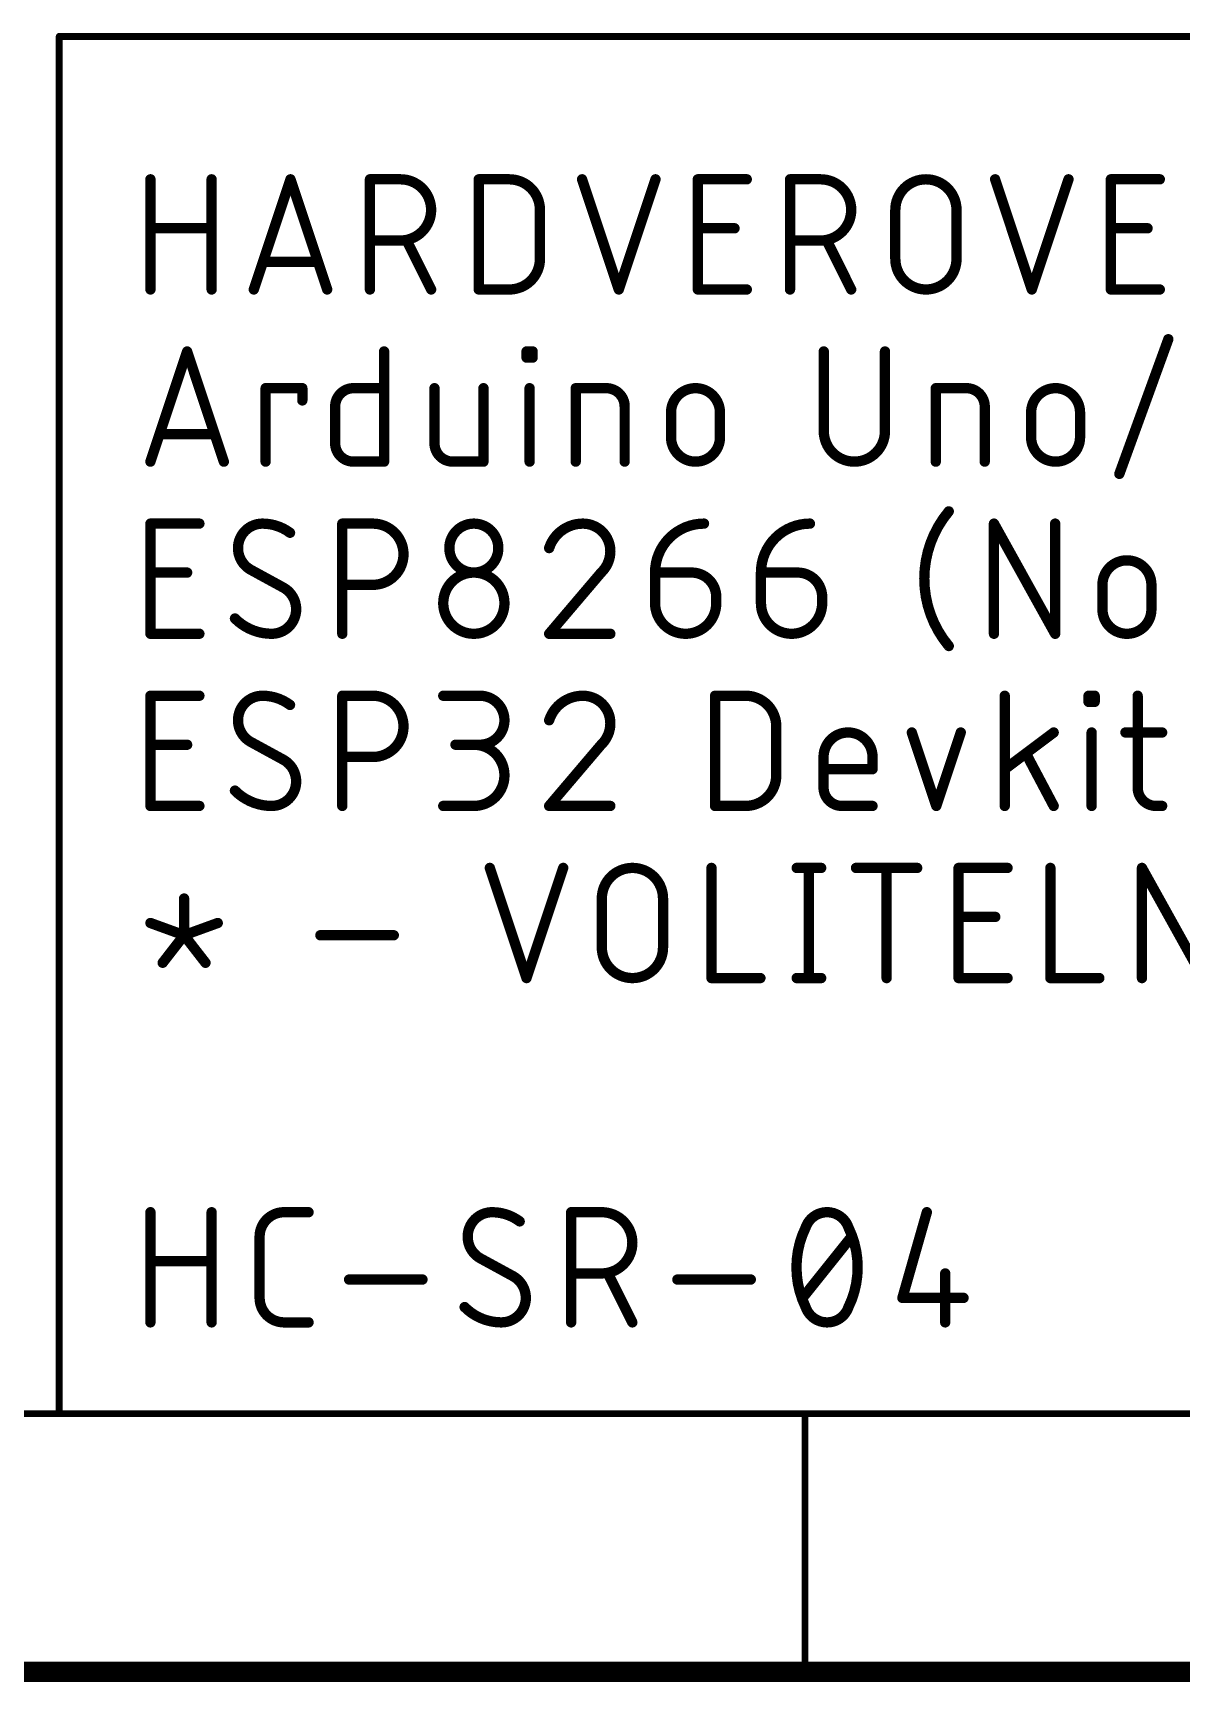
# Model space of a CAD drawing. Extents: x -165 to 95, y -26 to 154.
# Drawn here: x -4.2 to 12.75, y -25.55 to -1.22 of the extents above; entities that cross this region are included whole.
import ezdxf

# ---------------------------------------------------------------- set-up
doc = ezdxf.new("R2010")
doc.units = 0
doc.layers.add('90', color=214, linetype='CONTINUOUS')
doc.layers.add('94', color=14, linetype='CONTINUOUS')

msp = doc.modelspace()

# ---------------------------------------------------------------- linework, layer by layer
at = {"layer": '90', "const_width": 0.1524}
for points in [[(11.837, -7.7244), (12.5595, -5.7376)], [(-2.4638, -7.5438), (-1.9219, -5.9182)], [(-1.9219, -5.9182), (-1.3801, -7.5438)], [(0.9851, -5.9182), (0.9851, -7.5438)], [(3.087, -6.0085), (3.087, -5.9182)], [(3.087, -5.9182), (3.1773, -5.9182)], [(3.1773, -6.0085), (3.087, -6.0085)], [(3.1773, -5.9182), (3.1773, -6.0085)], [(7.4742, -5.9182), (7.4742, -7.0922)], [(8.3773, -7.0922), (8.3773, -5.9182)], [(-0.7637, -7.5438), (-0.7637, -6.4601)], [(-0.7637, -6.4601), (-0.2218, -6.4601)], [(-0.2218, -6.4601), (-0.2218, -6.6407)], [(0.5335, -6.4601), (0.9851, -6.4601)], [(1.7288, -6.4601), (1.7288, -7.2729)], [(2.4513, -7.5438), (2.4513, -6.4601)], [(3.1322, -7.5438), (3.1322, -6.4601)], [(3.813, -7.5438), (3.813, -6.4601)], [(3.813, -6.4601), (4.2645, -6.4601)], [(9.1276, -7.5438), (9.1276, -6.4601)], [(9.1276, -6.4601), (9.5792, -6.4601)], [(0.2626, -7.2729), (0.2626, -6.731)], [(4.5355, -6.731), (4.5355, -7.5438)], [(5.2198, -7.1826), (5.2198, -6.8213)], [(5.9423, -6.8213), (5.9423, -7.1826)], [(9.8501, -6.731), (9.8501, -7.5438)], [(10.5344, -7.1826), (10.5344, -6.8213)], [(11.2569, -6.8213), (11.2569, -7.1826)], [(-1.5155, -7.1374), (-2.3283, -7.1374)], [(0.9851, -7.5438), (0.5335, -7.5438)], [(1.9998, -7.5438), (2.4513, -7.5438)], [(-2.4638, -10.0838), (-2.4638, -8.4582)], [(-2.4638, -8.4582), (-1.7413, -8.4582)], [(0.3679, -10.0838), (0.3679, -8.4582)], [(0.3679, -8.4582), (0.8195, -8.4582)], [(9.9861, -10.0838), (9.9861, -8.4582)], [(9.9861, -8.4582), (10.8892, -10.0838)], [(10.8892, -10.0838), (10.8892, -8.4582)], [(-2.4638, -9.1807), (-1.9219, -9.1807)], [(-0.4938, -9.4065), (-0.9905, -9.1355)], [(4.1886, -9.1807), (3.421, -10.0838)], [(4.9841, -9.1807), (5.526, -9.1807)], [(4.9841, -9.6322), (4.9841, -9.1807)], [(6.5472, -9.1807), (7.0891, -9.1807)], [(6.5472, -9.6322), (6.5472, -9.1807)], [(0.8195, -9.3613), (0.3679, -9.3613)], [(5.8872, -9.5419), (5.8872, -9.6322)], [(7.4503, -9.5419), (7.4503, -9.6322)], [(11.5874, -9.7226), (11.5874, -9.3613)], [(12.3099, -9.3613), (12.3099, -9.7226)], [(-1.7413, -10.0838), (-2.4638, -10.0838)], [(3.421, -10.0838), (4.3241, -10.0838)], [(-2.4638, -12.6238), (-2.4638, -10.9982)], [(-2.4638, -10.9982), (-1.7413, -10.9982)], [(0.3679, -12.6238), (0.3679, -10.9982)], [(0.3679, -10.9982), (0.8195, -10.9982)], [(1.8579, -10.9982), (2.3997, -10.9982)], [(5.8699, -12.6238), (5.8699, -10.9982)], [(5.8699, -10.9982), (6.3214, -10.9982)], [(10.1454, -12.6238), (10.1454, -10.9982)], [(11.3825, -11.0885), (11.3825, -10.9982)], [(11.3825, -10.9982), (11.4728, -10.9982)], [(11.4728, -10.9982), (11.4728, -11.0885)], [(12.1073, -10.9982), (12.1073, -12.3529)], [(11.4728, -11.0885), (11.3825, -11.0885)], [(6.773, -11.4498), (6.773, -12.1722)], [(-2.4638, -11.7207), (-1.9219, -11.7207)], [(-0.4938, -11.9465), (-0.9905, -11.6755)], [(2.3997, -11.7207), (2.0385, -11.7207)], [(4.1886, -11.7207), (3.421, -12.6238)], [(8.7738, -11.5401), (9.135, -12.6238)], [(9.135, -12.6238), (9.4963, -11.5401)], [(10.8679, -11.5401), (10.1454, -12.0819)], [(11.4276, -12.6238), (11.4276, -11.5401)], [(11.9266, -11.5401), (12.4685, -11.5401)], [(0.8195, -11.9013), (0.3679, -11.9013)], [(7.4712, -12.3529), (7.4712, -11.9013)], [(8.1937, -11.9013), (8.1937, -12.0819)], [(10.8679, -12.6238), (10.4615, -11.8562)], [(8.1937, -12.0819), (7.4712, -12.0819)], [(-1.7413, -12.6238), (-2.4638, -12.6238)], [(1.8579, -12.6238), (2.3094, -12.6238)], [(3.421, -12.6238), (4.3241, -12.6238)], [(6.3214, -12.6238), (5.8699, -12.6238)], [(8.1937, -12.6238), (7.7421, -12.6238)], [(12.3782, -12.6238), (12.4685, -12.6238)], [(2.5451, -13.5382), (3.087, -15.1638)], [(3.087, -15.1638), (3.6289, -13.5382)], [(5.8168, -13.5382), (5.8168, -15.1638)], [(7.0747, -13.5382), (7.436, -13.5382)], [(7.2553, -13.5382), (7.2553, -15.1638)], [(7.9501, -13.5382), (8.8532, -13.5382)], [(8.4016, -15.1638), (8.4016, -13.5382)], [(9.4641, -15.1638), (9.4641, -13.5382)], [(9.4641, -13.5382), (10.1866, -13.5382)], [(10.8188, -13.5382), (10.8188, -15.1638)], [(12.1705, -15.1638), (12.1705, -13.5382)], [(12.1705, -13.5382), (13.0736, -15.1638)], [(-1.9671, -13.9898), (-1.9671, -14.5316)], [(4.1986, -14.7122), (4.1986, -13.9898)], [(5.1017, -13.9898), (5.1017, -14.7122)], [(-1.9671, -14.5316), (-2.4638, -14.351)], [(-1.9671, -14.5316), (-1.4704, -14.351)], [(9.4641, -14.2607), (10.0059, -14.2607)], [(-2.2832, -14.938), (-1.9671, -14.5316)], [(-1.9671, -14.5316), (-1.651, -14.938)], [(0.0441, -14.5316), (1.1279, -14.5316)], [(5.8168, -15.1638), (6.5393, -15.1638)], [(7.0747, -15.1638), (7.436, -15.1638)], [(10.1866, -15.1638), (9.4641, -15.1638)], [(10.8188, -15.1638), (11.5413, -15.1638)]]:
    msp.add_lwpolyline(points, dxfattribs=at)
at = {"layer": '90'}
for points, const_width in [([(12.5953, -5.7506, 1), (12.5237, -5.7246)], 0.0762), ([(-1.8858, -5.9062, 1), (-1.9581, -5.9302)], 0.0762), ([(-1.8858, -5.9302, 1), (-1.9581, -5.9062)], 0.0762), ([(1.0232, -5.9182, 1), (0.947, -5.9182)], 0.0762), ([(3.1251, -5.9182, 1), (3.0489, -5.9182)], 0.0762), ([(3.087, -5.8801, 1), (3.087, -5.9563)], 0.0762), ([(3.087, -5.9704, 1), (3.087, -6.0466)], 0.0762), ([(3.0489, -6.0085, 1), (3.1251, -6.0085)], 0.0762), ([(3.2154, -5.9182, 1), (3.1392, -5.9182)], 0.0762), ([(3.1392, -6.0085, 1), (3.2154, -6.0085)], 0.0762), ([(3.1773, -5.9563, 1), (3.1773, -5.8801)], 0.0762), ([(3.1773, -6.0466, 1), (3.1773, -5.9704)], 0.0762), ([(7.5123, -5.9182, 1), (7.4361, -5.9182)], 0.0762), ([(8.4154, -5.9182, 1), (8.3392, -5.9182)], 0.0762), ([(-0.7256, -6.4601, 1), (-0.8018, -6.4601)], 0.0762), ([(-0.7637, -6.422, 1), (-0.7637, -6.4982)], 0.0762), ([(-0.1837, -6.4601, 1), (-0.2599, -6.4601)], 0.0762), ([(-0.2218, -6.4982, 1), (-0.2218, -6.422)], 0.0762), ([(0.5335, -6.4601, 0.4142), (0.2626, -6.731)], 0.1524), ([(0.5335, -6.422, 1), (0.5335, -6.4982)], 0.0762), ([(0.5335, -6.4982, 1), (0.5335, -6.422)], 0.0762), ([(0.9851, -6.4982, 1), (0.9851, -6.422)], 0.0762), ([(1.7669, -6.4601, 1), (1.6907, -6.4601)], 0.0762), ([(2.4894, -6.4601, 1), (2.4132, -6.4601)], 0.0762), ([(3.1703, -6.4601, 1), (3.0941, -6.4601)], 0.0762), ([(3.8511, -6.4601, 1), (3.7749, -6.4601)], 0.0762), ([(3.813, -6.422, 1), (3.813, -6.4982)], 0.0762), ([(4.5355, -6.731, 0.4142), (4.2645, -6.4601)], 0.1524), ([(4.2645, -6.422, 1), (4.2645, -6.4982)], 0.0762), ([(4.2645, -6.4982, 1), (4.2645, -6.422)], 0.0762), ([(5.9423, -6.8213, 1), (5.2198, -6.8213)], 0.1524), ([(9.1657, -6.4601, 1), (9.0895, -6.4601)], 0.0762), ([(9.1276, -6.422, 1), (9.1276, -6.4982)], 0.0762), ([(9.8501, -6.731, 0.4142), (9.5792, -6.4601)], 0.1524), ([(9.5792, -6.422, 1), (9.5792, -6.4982)], 0.0762), ([(9.5792, -6.4982, 1), (9.5792, -6.422)], 0.0762), ([(11.2569, -6.8213, 1), (10.5344, -6.8213)], 0.1524), ([(-0.2599, -6.6407, 1), (-0.1837, -6.6407)], 0.0762), ([(0.3007, -6.731, 1), (0.2245, -6.731)], 0.0762), ([(0.2245, -6.731, 1), (0.3007, -6.731)], 0.0762), ([(4.5736, -6.731, 1), (4.4974, -6.731)], 0.0762), ([(4.4974, -6.731, 1), (4.5736, -6.731)], 0.0762), ([(5.2579, -6.8213, 1), (5.1817, -6.8213)], 0.0762), ([(5.1817, -6.8213, 1), (5.2579, -6.8213)], 0.0762), ([(5.9804, -6.8213, 1), (5.9042, -6.8213)], 0.0762), ([(5.9042, -6.8213, 1), (5.9804, -6.8213)], 0.0762), ([(9.8882, -6.731, 1), (9.812, -6.731)], 0.0762), ([(9.812, -6.731, 1), (9.8882, -6.731)], 0.0762), ([(10.5725, -6.8213, 1), (10.4963, -6.8213)], 0.0762), ([(10.4963, -6.8213, 1), (10.5725, -6.8213)], 0.0762), ([(11.295, -6.8213, 1), (11.2188, -6.8213)], 0.0762), ([(11.2188, -6.8213, 1), (11.295, -6.8213)], 0.0762), ([(7.4742, -7.0922, 1), (8.3773, -7.0922)], 0.1524), ([(7.5123, -7.0922, 1), (7.4361, -7.0922)], 0.0762), ([(7.4361, -7.0922, 1), (7.5123, -7.0922)], 0.0762), ([(8.4154, -7.0922, 1), (8.3392, -7.0922)], 0.0762), ([(8.3392, -7.0922, 1), (8.4154, -7.0922)], 0.0762), ([(-2.3283, -7.0993, 1), (-2.3283, -7.1755)], 0.0762), ([(-1.5155, -7.1755, 1), (-1.5155, -7.0993)], 0.0762), ([(0.2626, -7.2729, 0.4142), (0.5335, -7.5438)], 0.1524), ([(0.3007, -7.2729, 1), (0.2245, -7.2729)], 0.0762), ([(0.2245, -7.2729, 1), (0.3007, -7.2729)], 0.0762), ([(1.7288, -7.2729, 0.4142), (1.9998, -7.5438)], 0.1524), ([(1.7669, -7.2729, 1), (1.6907, -7.2729)], 0.0762), ([(1.6907, -7.2729, 1), (1.7669, -7.2729)], 0.0762), ([(5.2198, -7.1826, 1), (5.9423, -7.1826)], 0.1524), ([(5.2579, -7.1826, 1), (5.1817, -7.1826)], 0.0762), ([(5.1817, -7.1826, 1), (5.2579, -7.1826)], 0.0762), ([(5.9804, -7.1826, 1), (5.9042, -7.1826)], 0.0762), ([(5.9042, -7.1826, 1), (5.9804, -7.1826)], 0.0762), ([(10.5344, -7.1826, 1), (11.2569, -7.1826)], 0.1524), ([(10.5725, -7.1826, 1), (10.4963, -7.1826)], 0.0762), ([(10.4963, -7.1826, 1), (10.5725, -7.1826)], 0.0762), ([(11.295, -7.1826, 1), (11.2188, -7.1826)], 0.0762), ([(11.2188, -7.1826, 1), (11.295, -7.1826)], 0.0762), ([(-2.4999, -7.5318, 1), (-2.4277, -7.5558)], 0.0762), ([(-1.4162, -7.5558, 1), (-1.3439, -7.5318)], 0.0762), ([(-0.8018, -7.5438, 1), (-0.7256, -7.5438)], 0.0762), ([(0.5335, -7.5057, 1), (0.5335, -7.5819)], 0.0762), ([(0.5335, -7.5819, 1), (0.5335, -7.5057)], 0.0762), ([(0.947, -7.5438, 1), (1.0232, -7.5438)], 0.0762), ([(0.9851, -7.5819, 1), (0.9851, -7.5057)], 0.0762), ([(1.9998, -7.5057, 1), (1.9998, -7.5819)], 0.0762), ([(1.9998, -7.5819, 1), (1.9998, -7.5057)], 0.0762), ([(2.4132, -7.5438, 1), (2.4894, -7.5438)], 0.0762), ([(2.4513, -7.5819, 1), (2.4513, -7.5057)], 0.0762), ([(3.0941, -7.5438, 1), (3.1703, -7.5438)], 0.0762), ([(3.7749, -7.5438, 1), (3.8511, -7.5438)], 0.0762), ([(4.4974, -7.5438, 1), (4.5736, -7.5438)], 0.0762), ([(9.0895, -7.5438, 1), (9.1657, -7.5438)], 0.0762), ([(9.812, -7.5438, 1), (9.8882, -7.5438)], 0.0762), ([(11.8012, -7.7114, 1), (11.8728, -7.7374)], 0.0762), ([(9.3193, -8.2776, 0.1762), (8.9581, -9.271)], 0.1524), ([(9.3485, -8.3021, 1), (9.2901, -8.2531)], 0.0762), ([(-2.4257, -8.4582, 1), (-2.5019, -8.4582)], 0.0762), ([(-2.4638, -8.4201, 1), (-2.4638, -8.4963)], 0.0762), ([(-1.7413, -8.4963, 1), (-1.7413, -8.4201)], 0.0762), ([(-0.8099, -8.4582, 0.4142), (-1.1711, -8.8194)], 0.1524), ([(-0.4035, -8.5937, 0.1623), (-0.8099, -8.4582)], 0.1524), ([(-0.8099, -8.4201, 1), (-0.8099, -8.4963)], 0.0762), ([(-0.8099, -8.4963, 1), (-0.8099, -8.4201)], 0.0762), ([(0.406, -8.4582, 1), (0.3298, -8.4582)], 0.0762), ([(0.3679, -8.4201, 1), (0.3679, -8.4963)], 0.0762), ([(0.8195, -9.3613, 1), (0.8195, -8.4582)], 0.1524), ([(0.8195, -8.4201, 1), (0.8195, -8.4963)], 0.0762), ([(0.8195, -8.4963, 1), (0.8195, -8.4201)], 0.0762), ([(2.6707, -8.8194, 1), (1.9482, -8.8194)], 0.1524), ([(3.9177, -8.4582, 0.3252), (3.421, -8.8194)], 0.1524), ([(4.3241, -8.8646, 0.4142), (3.9177, -8.4582)], 0.1524), ([(3.9177, -8.4201, 1), (3.9177, -8.4963)], 0.0762), ([(3.9177, -8.4963, 1), (3.9177, -8.4201)], 0.0762), ([(5.7066, -8.4582, 0.4142), (4.9841, -9.1807)], 0.1524), ([(5.7066, -8.4963, 1), (5.7066, -8.4201)], 0.0762), ([(7.2697, -8.4582, 0.4142), (6.5472, -9.1807)], 0.1524), ([(7.2697, -8.4963, 1), (7.2697, -8.4201)], 0.0762), ([(10.0242, -8.4582, 1), (9.948, -8.4582)], 0.0762), ([(10.0194, -8.4397, 1), (9.9528, -8.4767)], 0.0762), ([(10.9273, -8.4582, 1), (10.8511, -8.4582)], 0.0762), ([(-1.1711, -8.8194, 0.2656), (-0.9905, -9.1355)], 0.1524), ([(-1.133, -8.8194, 1), (-1.2092, -8.8194)], 0.0762), ([(-0.4263, -8.6241, 1), (-0.3806, -8.5632)], 0.0762), ([(1.9482, -8.8194, 1), (2.6707, -8.8194)], 0.1524), ([(1.9863, -8.8194, 1), (1.9101, -8.8194)], 0.0762), ([(2.7088, -8.8194, 1), (2.6326, -8.8194)], 0.0762), ([(-1.2092, -8.8194, 1), (-1.133, -8.8194)], 0.0762), ([(1.9101, -8.8194, 1), (1.9863, -8.8194)], 0.0762), ([(2.6326, -8.8194, 1), (2.7088, -8.8194)], 0.0762), ([(3.3847, -8.8077, 1), (3.4572, -8.8312)], 0.0762), ([(4.1886, -9.1807, 0.2053), (4.3241, -8.8646)], 0.1524), ([(4.3622, -8.8646, 1), (4.286, -8.8646)], 0.0762), ([(4.286, -8.8646, 1), (4.3622, -8.8646)], 0.0762), ([(12.3099, -9.3613, 1), (11.5874, -9.3613)], 0.1524), ([(-2.4638, -9.1426, 1), (-2.4638, -9.2188)], 0.0762), ([(-1.9219, -9.2188, 1), (-1.9219, -9.1426)], 0.0762), ([(-0.9723, -9.1021, 1), (-1.0088, -9.169)], 0.0762), ([(-1.0098, -9.1684, 1), (-0.9712, -9.1027)], 0.0762), ([(2.761, -9.6322, 1), (1.8579, -9.6322)], 0.1524), ([(4.1624, -9.1531, 1), (4.2149, -9.2083)], 0.0762), ([(4.2177, -9.2054, 1), (4.1596, -9.156)], 0.0762), ([(4.9841, -9.1426, 1), (4.9841, -9.2188)], 0.0762), ([(5.0222, -9.1807, 1), (4.946, -9.1807)], 0.0762), ([(4.946, -9.1807, 1), (5.0222, -9.1807)], 0.0762), ([(5.8872, -9.5419, 0.4142), (5.526, -9.1807)], 0.1524), ([(5.526, -9.1426, 1), (5.526, -9.2188)], 0.0762), ([(5.526, -9.2188, 1), (5.526, -9.1426)], 0.0762), ([(6.5472, -9.1426, 1), (6.5472, -9.2188)], 0.0762), ([(6.5853, -9.1807, 1), (6.5091, -9.1807)], 0.0762), ([(6.5091, -9.1807, 1), (6.5853, -9.1807)], 0.0762), ([(7.4503, -9.5419, 0.4142), (7.0891, -9.1807)], 0.1524), ([(7.0891, -9.1426, 1), (7.0891, -9.2188)], 0.0762), ([(7.0891, -9.2188, 1), (7.0891, -9.1426)], 0.0762), ([(8.9581, -9.271, 0.1762), (9.3193, -10.2644)], 0.1524), ([(8.9962, -9.271, 1), (8.92, -9.271)], 0.0762), ([(8.92, -9.271, 1), (8.9962, -9.271)], 0.0762), ([(-0.4745, -9.3736, 1), (-0.5131, -9.4393)], 0.0762), ([(-0.3132, -9.7226, 0.2656), (-0.4938, -9.4065)], 0.1524), ([(-0.512, -9.4399, 1), (-0.4755, -9.373)], 0.0762), ([(0.3679, -9.3232, 1), (0.3679, -9.3994)], 0.0762), ([(0.8195, -9.3232, 1), (0.8195, -9.3994)], 0.0762), ([(0.8195, -9.3994, 1), (0.8195, -9.3232)], 0.0762), ([(5.9253, -9.5419, 1), (5.8491, -9.5419)], 0.0762), ([(7.4884, -9.5419, 1), (7.4122, -9.5419)], 0.0762), ([(11.6255, -9.3613, 1), (11.5493, -9.3613)], 0.0762), ([(11.5493, -9.3613, 1), (11.6255, -9.3613)], 0.0762), ([(12.348, -9.3613, 1), (12.2718, -9.3613)], 0.0762), ([(12.2718, -9.3613, 1), (12.348, -9.3613)], 0.0762), ([(-0.6744, -10.0838, 0.4142), (-0.3132, -9.7226)], 0.1524), ([(-0.2751, -9.7226, 1), (-0.3513, -9.7226)], 0.0762), ([(-0.3513, -9.7226, 1), (-0.2751, -9.7226)], 0.0762), ([(1.8579, -9.6322, 1), (2.761, -9.6322)], 0.1524), ([(1.896, -9.6322, 1), (1.8198, -9.6322)], 0.0762), ([(1.8198, -9.6322, 1), (1.896, -9.6322)], 0.0762), ([(2.7991, -9.6322, 1), (2.7229, -9.6322)], 0.0762), ([(2.7229, -9.6322, 1), (2.7991, -9.6322)], 0.0762), ([(4.9841, -9.6322, 1), (5.8872, -9.6322)], 0.1524), ([(5.0222, -9.6322, 1), (4.946, -9.6322)], 0.0762), ([(4.946, -9.6322, 1), (5.0222, -9.6322)], 0.0762), ([(5.8491, -9.5419, 1), (5.9253, -9.5419)], 0.0762), ([(5.9253, -9.6322, 1), (5.8491, -9.6322)], 0.0762), ([(5.8491, -9.6322, 1), (5.9253, -9.6322)], 0.0762), ([(6.5472, -9.6322, 1), (7.4503, -9.6322)], 0.1524), ([(6.5853, -9.6322, 1), (6.5091, -9.6322)], 0.0762), ([(6.5091, -9.6322, 1), (6.5853, -9.6322)], 0.0762), ([(7.4122, -9.5419, 1), (7.4884, -9.5419)], 0.0762), ([(7.4884, -9.6322, 1), (7.4122, -9.6322)], 0.0762), ([(7.4122, -9.6322, 1), (7.4884, -9.6322)], 0.0762), ([(11.5874, -9.7226, 1), (12.3099, -9.7226)], 0.1524), ([(11.6255, -9.7226, 1), (11.5493, -9.7226)], 0.0762), ([(11.5493, -9.7226, 1), (11.6255, -9.7226)], 0.0762), ([(12.348, -9.7226, 1), (12.2718, -9.7226)], 0.0762), ([(12.2718, -9.7226, 1), (12.348, -9.7226)], 0.0762), ([(-1.2163, -9.858, 0.2), (-0.6744, -10.0838)], 0.1524), ([(-1.1892, -9.8312, 1), (-1.2433, -9.8849)], 0.0762), ([(-2.4638, -10.0457, 1), (-2.4638, -10.1219)], 0.0762), ([(-2.5019, -10.0838, 1), (-2.4257, -10.0838)], 0.0762), ([(-1.7413, -10.1219, 1), (-1.7413, -10.0457)], 0.0762), ([(-0.6744, -10.0457, 1), (-0.6744, -10.1219)], 0.0762), ([(-0.6744, -10.1219, 1), (-0.6744, -10.0457)], 0.0762), ([(0.3298, -10.0838, 1), (0.406, -10.0838)], 0.0762), ([(3.421, -10.0457, 1), (3.421, -10.1219)], 0.0762), ([(3.392, -10.0591, 1), (3.45, -10.1085)], 0.0762), ([(4.3241, -10.1219, 1), (4.3241, -10.0457)], 0.0762), ([(9.2901, -10.2889, 1), (9.3485, -10.2399)], 0.0762), ([(9.948, -10.0838, 1), (10.0242, -10.0838)], 0.0762), ([(10.8511, -10.0838, 1), (10.9273, -10.0838)], 0.0762), ([(10.8559, -10.1023, 1), (10.9225, -10.0653)], 0.0762), ([(-2.4257, -10.9982, 1), (-2.5019, -10.9982)], 0.0762), ([(-2.4638, -10.9601, 1), (-2.4638, -11.0363)], 0.0762), ([(-1.7413, -11.0363, 1), (-1.7413, -10.9601)], 0.0762), ([(-0.8099, -10.9982, 0.4142), (-1.1711, -11.3594)], 0.1524), ([(-0.4035, -11.1337, 0.1623), (-0.8099, -10.9982)], 0.1524), ([(-0.8099, -10.9601, 1), (-0.8099, -11.0363)], 0.0762), ([(-0.8099, -11.0363, 1), (-0.8099, -10.9601)], 0.0762), ([(0.406, -10.9982, 1), (0.3298, -10.9982)], 0.0762), ([(0.3679, -10.9601, 1), (0.3679, -11.0363)], 0.0762), ([(0.8195, -11.9013, 1), (0.8195, -10.9982)], 0.1524), ([(0.8195, -10.9601, 1), (0.8195, -11.0363)], 0.0762), ([(0.8195, -11.0363, 1), (0.8195, -10.9601)], 0.0762), ([(1.8579, -10.9601, 1), (1.8579, -11.0363)], 0.0762), ([(2.3997, -11.7207, 1), (2.3997, -10.9982)], 0.1524), ([(2.3997, -10.9601, 1), (2.3997, -11.0363)], 0.0762), ([(2.3997, -11.0363, 1), (2.3997, -10.9601)], 0.0762), ([(3.9177, -10.9982, 0.3252), (3.421, -11.3594)], 0.1524), ([(4.3241, -11.4046, 0.4142), (3.9177, -10.9982)], 0.1524), ([(3.9177, -10.9601, 1), (3.9177, -11.0363)], 0.0762), ([(3.9177, -11.0363, 1), (3.9177, -10.9601)], 0.0762), ([(5.908, -10.9982, 1), (5.8318, -10.9982)], 0.0762), ([(5.8699, -10.9601, 1), (5.8699, -11.0363)], 0.0762), ([(6.773, -11.4498, 0.4142), (6.3214, -10.9982)], 0.1524), ([(6.3214, -10.9601, 1), (6.3214, -11.0363)], 0.0762), ([(6.3214, -11.0363, 1), (6.3214, -10.9601)], 0.0762), ([(10.1835, -10.9982, 1), (10.1073, -10.9982)], 0.0762), ([(11.4206, -10.9982, 1), (11.3444, -10.9982)], 0.0762), ([(11.3825, -10.9601, 1), (11.3825, -11.0363)], 0.0762), ([(11.5109, -10.9982, 1), (11.4347, -10.9982)], 0.0762), ([(11.4728, -11.0363, 1), (11.4728, -10.9601)], 0.0762), ([(12.1454, -10.9982, 1), (12.0692, -10.9982)], 0.0762), ([(-0.4263, -11.1641, 1), (-0.3806, -11.1032)], 0.0762), ([(11.3825, -11.0504, 1), (11.3825, -11.1266)], 0.0762), ([(11.3444, -11.0885, 1), (11.4206, -11.0885)], 0.0762), ([(11.4347, -11.0885, 1), (11.5109, -11.0885)], 0.0762), ([(11.4728, -11.1266, 1), (11.4728, -11.0504)], 0.0762), ([(-1.1711, -11.3594, 0.2656), (-0.9905, -11.6755)], 0.1524), ([(-1.133, -11.3594, 1), (-1.2092, -11.3594)], 0.0762), ([(-1.2092, -11.3594, 1), (-1.133, -11.3594)], 0.0762), ([(3.3847, -11.3477, 1), (3.4572, -11.3712)], 0.0762), ([(4.1886, -11.7207, 0.2053), (4.3241, -11.4046)], 0.1524), ([(4.3622, -11.4046, 1), (4.286, -11.4046)], 0.0762), ([(4.286, -11.4046, 1), (4.3622, -11.4046)], 0.0762), ([(6.8111, -11.4498, 1), (6.7349, -11.4498)], 0.0762), ([(6.7349, -11.4498, 1), (6.8111, -11.4498)], 0.0762), ([(-2.4638, -11.6826, 1), (-2.4638, -11.7588)], 0.0762), ([(-1.9219, -11.7588, 1), (-1.9219, -11.6826)], 0.0762), ([(-0.9723, -11.6421, 1), (-1.0088, -11.709)], 0.0762), ([(-1.0098, -11.7084, 1), (-0.9712, -11.6427)], 0.0762), ([(2.0385, -11.6826, 1), (2.0385, -11.7588)], 0.0762), ([(2.3094, -12.6238, 1), (2.3094, -11.7207)], 0.1524), ([(2.3094, -11.6826, 1), (2.3094, -11.7588)], 0.0762), ([(2.3997, -11.6826, 1), (2.3997, -11.7588)], 0.0762), ([(2.3997, -11.7588, 1), (2.3997, -11.6826)], 0.0762), ([(4.1624, -11.6931, 1), (4.2149, -11.7483)], 0.0762), ([(4.2177, -11.7454, 1), (4.1596, -11.696)], 0.0762), ([(8.1937, -11.9013, 1), (7.4712, -11.9013)], 0.1524), ([(8.81, -11.528, 1), (8.7377, -11.5521)], 0.0762), ([(9.5324, -11.5521, 1), (9.4601, -11.528)], 0.0762), ([(10.8907, -11.5705, 1), (10.845, -11.5096)], 0.0762), ([(11.4657, -11.5401, 1), (11.3895, -11.5401)], 0.0762), ([(11.9266, -11.502, 1), (11.9266, -11.5782)], 0.0762), ([(12.4685, -11.5782, 1), (12.4685, -11.502)], 0.0762), ([(-0.4745, -11.9136, 1), (-0.5131, -11.9793)], 0.0762), ([(-0.3132, -12.2626, 0.2656), (-0.4938, -11.9465)], 0.1524), ([(-0.512, -11.9799, 1), (-0.4755, -11.913)], 0.0762), ([(0.3679, -11.8632, 1), (0.3679, -11.9394)], 0.0762), ([(0.8195, -11.8632, 1), (0.8195, -11.9394)], 0.0762), ([(0.8195, -11.9394, 1), (0.8195, -11.8632)], 0.0762), ([(7.5093, -11.9013, 1), (7.4331, -11.9013)], 0.0762), ([(7.4331, -11.9013, 1), (7.5093, -11.9013)], 0.0762), ([(8.2318, -11.9013, 1), (8.1556, -11.9013)], 0.0762), ([(8.1556, -11.9013, 1), (8.2318, -11.9013)], 0.0762), ([(10.4951, -11.8383, 1), (10.4278, -11.874)], 0.0762), ([(6.3214, -12.6238, 0.4142), (6.773, -12.1722)], 0.1524), ([(6.8111, -12.1722, 1), (6.7349, -12.1722)], 0.0762), ([(6.7349, -12.1722, 1), (6.8111, -12.1722)], 0.0762), ([(7.4712, -12.0438, 1), (7.4712, -12.12)], 0.0762), ([(8.1556, -12.0819, 1), (8.2318, -12.0819)], 0.0762), ([(8.1937, -12.12, 1), (8.1937, -12.0438)], 0.0762), ([(10.1225, -12.0515, 1), (10.1682, -12.1124)], 0.0762), ([(-1.2163, -12.398, 0.2), (-0.6744, -12.6238)], 0.1524), ([(-1.1892, -12.3712, 1), (-1.2433, -12.4249)], 0.0762), ([(-0.6744, -12.6238, 0.4142), (-0.3132, -12.2626)], 0.1524), ([(-0.2751, -12.2626, 1), (-0.3513, -12.2626)], 0.0762), ([(-0.3513, -12.2626, 1), (-0.2751, -12.2626)], 0.0762), ([(7.4712, -12.3529, 0.4142), (7.7421, -12.6238)], 0.1524), ([(7.5093, -12.3529, 1), (7.4331, -12.3529)], 0.0762), ([(7.4331, -12.3529, 1), (7.5093, -12.3529)], 0.0762), ([(12.1073, -12.3529, 0.4142), (12.3782, -12.6238)], 0.1524), ([(12.1454, -12.3529, 1), (12.0692, -12.3529)], 0.0762), ([(12.0692, -12.3529, 1), (12.1454, -12.3529)], 0.0762), ([(-2.4638, -12.5857, 1), (-2.4638, -12.6619)], 0.0762), ([(-2.5019, -12.6238, 1), (-2.4257, -12.6238)], 0.0762), ([(-1.7413, -12.6619, 1), (-1.7413, -12.5857)], 0.0762), ([(-0.6744, -12.5857, 1), (-0.6744, -12.6619)], 0.0762), ([(-0.6744, -12.6619, 1), (-0.6744, -12.5857)], 0.0762), ([(0.3298, -12.6238, 1), (0.406, -12.6238)], 0.0762), ([(1.8579, -12.5857, 1), (1.8579, -12.6619)], 0.0762), ([(2.3094, -12.5857, 1), (2.3094, -12.6619)], 0.0762), ([(2.3094, -12.6619, 1), (2.3094, -12.5857)], 0.0762), ([(3.421, -12.5857, 1), (3.421, -12.6619)], 0.0762), ([(3.392, -12.5991, 1), (3.45, -12.6485)], 0.0762), ([(4.3241, -12.6619, 1), (4.3241, -12.5857)], 0.0762), ([(5.8699, -12.5857, 1), (5.8699, -12.6619)], 0.0762), ([(5.8318, -12.6238, 1), (5.908, -12.6238)], 0.0762), ([(6.3214, -12.5857, 1), (6.3214, -12.6619)], 0.0762), ([(6.3214, -12.6619, 1), (6.3214, -12.5857)], 0.0762), ([(7.7421, -12.5857, 1), (7.7421, -12.6619)], 0.0762), ([(7.7421, -12.6619, 1), (7.7421, -12.5857)], 0.0762), ([(8.1937, -12.6619, 1), (8.1937, -12.5857)], 0.0762), ([(9.0989, -12.6118, 1), (9.1712, -12.6358)], 0.0762), ([(9.0989, -12.6358, 1), (9.1712, -12.6118)], 0.0762), ([(10.1073, -12.6238, 1), (10.1835, -12.6238)], 0.0762), ([(10.8342, -12.6416, 1), (10.9015, -12.606)], 0.0762), ([(11.3895, -12.6238, 1), (11.4657, -12.6238)], 0.0762), ([(12.3782, -12.5857, 1), (12.3782, -12.6619)], 0.0762), ([(12.3782, -12.6619, 1), (12.3782, -12.5857)], 0.0762), ([(12.4685, -12.6619, 1), (12.4685, -12.5857)], 0.0762), ([(2.5813, -13.5262, 1), (2.509, -13.5502)], 0.0762), ([(3.665, -13.5502, 1), (3.5927, -13.5262)], 0.0762), ([(5.1017, -13.9898, 1), (4.1986, -13.9898)], 0.1524), ([(5.8549, -13.5382, 1), (5.7787, -13.5382)], 0.0762), ([(7.0747, -13.5001, 1), (7.0747, -13.5763)], 0.0762), ([(7.2934, -13.5382, 1), (7.2172, -13.5382)], 0.0762), ([(7.436, -13.5763, 1), (7.436, -13.5001)], 0.0762), ([(7.9501, -13.5001, 1), (7.9501, -13.5763)], 0.0762), ([(8.4397, -13.5382, 1), (8.3635, -13.5382)], 0.0762), ([(8.8532, -13.5763, 1), (8.8532, -13.5001)], 0.0762), ([(9.5022, -13.5382, 1), (9.426, -13.5382)], 0.0762), ([(9.4641, -13.5001, 1), (9.4641, -13.5763)], 0.0762), ([(10.1866, -13.5763, 1), (10.1866, -13.5001)], 0.0762), ([(10.8569, -13.5382, 1), (10.7807, -13.5382)], 0.0762), ([(12.2086, -13.5382, 1), (12.1324, -13.5382)], 0.0762), ([(12.2038, -13.5197, 1), (12.1372, -13.5567)], 0.0762), ([(-1.929, -13.9898, 1), (-2.0052, -13.9898)], 0.0762), ([(4.2367, -13.9898, 1), (4.1605, -13.9898)], 0.0762), ([(4.1605, -13.9898, 1), (4.2367, -13.9898)], 0.0762), ([(5.1398, -13.9898, 1), (5.0636, -13.9898)], 0.0762), ([(5.0636, -13.9898, 1), (5.1398, -13.9898)], 0.0762), ([(-2.4508, -14.3152, 1), (-2.4768, -14.3868)], 0.0762), ([(-1.4574, -14.3868, 1), (-1.4834, -14.3152)], 0.0762), ([(9.4641, -14.2226, 1), (9.4641, -14.2988)], 0.0762), ([(10.0059, -14.2988, 1), (10.0059, -14.2226)], 0.0762), ([(-1.937, -14.5082, 1), (-1.9972, -14.555)], 0.0762), ([(-1.9801, -14.4958, 1), (-1.9541, -14.5674)], 0.0762), ([(-2.0052, -14.5316, 1), (-1.929, -14.5316)], 0.0762), ([(-1.937, -14.555, 1), (-1.9972, -14.5082)], 0.0762), ([(-1.9801, -14.5674, 1), (-1.9541, -14.4958)], 0.0762), ([(0.0441, -14.4935, 1), (0.0441, -14.5697)], 0.0762), ([(1.1279, -14.5697, 1), (1.1279, -14.4935)], 0.0762), ([(4.1986, -14.7122, 1), (5.1017, -14.7122)], 0.1524), ([(4.2367, -14.7122, 1), (4.1605, -14.7122)], 0.0762), ([(4.1605, -14.7122, 1), (4.2367, -14.7122)], 0.0762), ([(5.1398, -14.7122, 1), (5.0636, -14.7122)], 0.0762), ([(5.0636, -14.7122, 1), (5.1398, -14.7122)], 0.0762), ([(-2.3133, -14.9146, 1), (-2.2531, -14.9614)], 0.0762), ([(-1.6811, -14.9614, 1), (-1.6209, -14.9146)], 0.0762), ([(3.0509, -15.1518, 1), (3.1231, -15.1758)], 0.0762), ([(3.0509, -15.1758, 1), (3.1231, -15.1518)], 0.0762), ([(5.8168, -15.1257, 1), (5.8168, -15.2019)], 0.0762), ([(5.7787, -15.1638, 1), (5.8549, -15.1638)], 0.0762), ([(6.5393, -15.2019, 1), (6.5393, -15.1257)], 0.0762), ([(7.0747, -15.1257, 1), (7.0747, -15.2019)], 0.0762), ([(7.2172, -15.1638, 1), (7.2934, -15.1638)], 0.0762), ([(7.436, -15.2019, 1), (7.436, -15.1257)], 0.0762), ([(8.3635, -15.1638, 1), (8.4397, -15.1638)], 0.0762), ([(9.4641, -15.1257, 1), (9.4641, -15.2019)], 0.0762), ([(9.426, -15.1638, 1), (9.5022, -15.1638)], 0.0762), ([(10.1866, -15.2019, 1), (10.1866, -15.1257)], 0.0762), ([(10.8188, -15.1257, 1), (10.8188, -15.2019)], 0.0762), ([(10.7807, -15.1638, 1), (10.8569, -15.1638)], 0.0762), ([(11.5413, -15.2019, 1), (11.5413, -15.1257)], 0.0762), ([(12.1324, -15.1638, 1), (12.2086, -15.1638)], 0.0762)]:
    msp.add_lwpolyline(points, format="xyb", dxfattribs=dict(at, const_width=const_width))
at = {"layer": '94'}
for points, const_width in [([(-3.81, -21.59), (-3.81, -1.27)], 0.1016), ([(-3.81, -1.27), (50.165, -1.27)], 0.1016), ([(-2.4638, -5.0038), (-2.4638, -3.3782)], 0.1524), ([(-1.5607, -3.3782), (-1.5607, -5.0038)], 0.1524), ([(-0.9389, -5.0038), (-0.397, -3.3782)], 0.1524), ([(-0.397, -3.3782), (0.1449, -5.0038)], 0.1524), ([(0.7758, -5.0038), (0.7758, -3.3782)], 0.1524), ([(0.7758, -3.3782), (1.2274, -3.3782)], 0.1524), ([(2.3819, -5.0038), (2.3819, -3.3782)], 0.1524), ([(2.3819, -3.3782), (2.8334, -3.3782)], 0.1524), ([(3.9068, -3.3782), (4.4487, -5.0038)], 0.1524), ([(4.4487, -5.0038), (4.9905, -3.3782)], 0.1524), ([(5.6153, -5.0038), (5.6153, -3.3782)], 0.1524), ([(5.6153, -3.3782), (6.3378, -3.3782)], 0.1524), ([(6.9762, -5.0038), (6.9762, -3.3782)], 0.1524), ([(6.9762, -3.3782), (7.4278, -3.3782)], 0.1524), ([(10.003, -3.3782), (10.5449, -5.0038)], 0.1524), ([(10.5449, -5.0038), (11.0867, -3.3782)], 0.1524), ([(11.7115, -5.0038), (11.7115, -3.3782)], 0.1524), ([(11.7115, -3.3782), (12.434, -3.3782)], 0.1524), ([(3.285, -3.8298), (3.285, -4.5522)], 0.1524), ([(8.5302, -4.5522), (8.5302, -3.8298)], 0.1524), ([(9.4333, -3.8298), (9.4333, -4.5522)], 0.1524), ([(-2.4638, -4.1007), (-1.5607, -4.1007)], 0.1524), ([(5.6153, -4.1007), (6.1572, -4.1007)], 0.1524), ([(11.7115, -4.1007), (12.2534, -4.1007)], 0.1524), ([(1.2274, -4.2813), (0.7758, -4.2813)], 0.1524), ([(1.6789, -5.0038), (1.3177, -4.2813)], 0.1524), ([(7.4278, -4.2813), (6.9762, -4.2813)], 0.1524), ([(7.8793, -5.0038), (7.5181, -4.2813)], 0.1524), ([(0.0094, -4.5974), (-0.8034, -4.5974)], 0.1524), ([(2.8334, -5.0038), (2.3819, -5.0038)], 0.1524), ([(6.3378, -5.0038), (5.6153, -5.0038)], 0.1524), ([(12.434, -5.0038), (11.7115, -5.0038)], 0.1524), ([(-2.4638, -20.2438), (-2.4638, -18.6182)], 0.1524), ([(-1.5607, -18.6182), (-1.5607, -20.2438)], 0.1524), ([(-0.4913, -18.6182), (-0.13, -18.6182)], 0.1524), ([(3.7457, -20.2438), (3.7457, -18.6182)], 0.1524), ([(3.7457, -18.6182), (4.1973, -18.6182)], 0.1524), ([(8.9956, -18.6182), (8.6344, -19.8826)], 0.1524), ([(-0.8525, -19.8826), (-0.8525, -18.9794)], 0.1524), ([(7.1616, -19.8826), (7.884, -18.9794)], 0.1524), ([(2.896, -19.5665), (2.3992, -19.2955)], 0.1524), ([(-2.4638, -19.3407), (-1.5607, -19.3407)], 0.1524), ([(4.1973, -19.5213), (3.7457, -19.5213)], 0.1524), ([(4.6489, -20.2438), (4.2876, -19.5213)], 0.1524), ([(9.2665, -19.5213), (9.2665, -20.2438)], 0.1524), ([(0.4679, -19.6116), (1.5517, -19.6116)], 0.1524), ([(5.3136, -19.6116), (6.3973, -19.6116)], 0.1524), ([(8.6344, -19.8826), (9.5375, -19.8826)], 0.1524), ([(-0.13, -20.2438), (-0.4913, -20.2438)], 0.1524), ([(-161.29, -21.59), (91.44, -21.59)], 0.1), ([(7.1967, -25.4), (7.1967, -21.59)], 0.1), ([(-165.1, -25.4), (95.25, -25.4)], 0.3)]:
    msp.add_lwpolyline(points, dxfattribs=dict(at, const_width=const_width))
for points, const_width in [([(-3.7846, -1.27, 1), (-3.8354, -1.27)], 0.0508), ([(-3.81, -1.2446, 1), (-3.81, -1.2954)], 0.0508), ([(-2.4257, -3.3782, 1), (-2.5019, -3.3782)], 0.0762), ([(-1.5226, -3.3782, 1), (-1.5988, -3.3782)], 0.0762), ([(-0.3609, -3.3662, 1), (-0.4332, -3.3902)], 0.0762), ([(-0.3609, -3.3902, 1), (-0.4332, -3.3662)], 0.0762), ([(0.8139, -3.3782, 1), (0.7377, -3.3782)], 0.0762), ([(0.7758, -3.3401, 1), (0.7758, -3.4163)], 0.0762), ([(1.2274, -4.2813, 1), (1.2274, -3.3782)], 0.1524), ([(1.2274, -3.3401, 1), (1.2274, -3.4163)], 0.0762), ([(1.2274, -3.4163, 1), (1.2274, -3.3401)], 0.0762), ([(2.42, -3.3782, 1), (2.3438, -3.3782)], 0.0762), ([(2.3819, -3.3401, 1), (2.3819, -3.4163)], 0.0762), ([(3.285, -3.8298, 0.4142), (2.8334, -3.3782)], 0.1524), ([(2.8334, -3.3401, 1), (2.8334, -3.4163)], 0.0762), ([(2.8334, -3.4163, 1), (2.8334, -3.3401)], 0.0762), ([(3.943, -3.3662, 1), (3.8707, -3.3902)], 0.0762), ([(5.0267, -3.3902, 1), (4.9544, -3.3662)], 0.0762), ([(5.6534, -3.3782, 1), (5.5772, -3.3782)], 0.0762), ([(5.6153, -3.3401, 1), (5.6153, -3.4163)], 0.0762), ([(6.3378, -3.4163, 1), (6.3378, -3.3401)], 0.0762), ([(7.0143, -3.3782, 1), (6.9381, -3.3782)], 0.0762), ([(6.9762, -3.3401, 1), (6.9762, -3.4163)], 0.0762), ([(7.4278, -4.2813, 1), (7.4278, -3.3782)], 0.1524), ([(7.4278, -3.3401, 1), (7.4278, -3.4163)], 0.0762), ([(7.4278, -3.4163, 1), (7.4278, -3.3401)], 0.0762), ([(9.4333, -3.8298, 1), (8.5302, -3.8298)], 0.1524), ([(10.0391, -3.3662, 1), (9.9668, -3.3902)], 0.0762), ([(11.1229, -3.3902, 1), (11.0506, -3.3662)], 0.0762), ([(11.7496, -3.3782, 1), (11.6734, -3.3782)], 0.0762), ([(11.7115, -3.3401, 1), (11.7115, -3.4163)], 0.0762), ([(12.434, -3.4163, 1), (12.434, -3.3401)], 0.0762), ([(3.3231, -3.8298, 1), (3.2469, -3.8298)], 0.0762), ([(3.2469, -3.8298, 1), (3.3231, -3.8298)], 0.0762), ([(8.5683, -3.8298, 1), (8.4921, -3.8298)], 0.0762), ([(8.4921, -3.8298, 1), (8.5683, -3.8298)], 0.0762), ([(9.4714, -3.8298, 1), (9.3952, -3.8298)], 0.0762), ([(9.3952, -3.8298, 1), (9.4714, -3.8298)], 0.0762), ([(-2.4638, -4.0626, 1), (-2.4638, -4.1388)], 0.0762), ([(-1.5607, -4.1388, 1), (-1.5607, -4.0626)], 0.0762), ([(5.6153, -4.0626, 1), (5.6153, -4.1388)], 0.0762), ([(6.1572, -4.1388, 1), (6.1572, -4.0626)], 0.0762), ([(11.7115, -4.0626, 1), (11.7115, -4.1388)], 0.0762), ([(12.2534, -4.1388, 1), (12.2534, -4.0626)], 0.0762), ([(0.7758, -4.2432, 1), (0.7758, -4.3194)], 0.0762), ([(1.2274, -4.2432, 1), (1.2274, -4.3194)], 0.0762), ([(1.2274, -4.3194, 1), (1.2274, -4.2432)], 0.0762), ([(1.3518, -4.2643, 1), (1.2836, -4.2984)], 0.0762), ([(6.9762, -4.2432, 1), (6.9762, -4.3194)], 0.0762), ([(7.4278, -4.2432, 1), (7.4278, -4.3194)], 0.0762), ([(7.4278, -4.3194, 1), (7.4278, -4.2432)], 0.0762), ([(7.5522, -4.2643, 1), (7.484, -4.2984)], 0.0762), ([(-0.8034, -4.5593, 1), (-0.8034, -4.6355)], 0.0762), ([(0.0094, -4.6355, 1), (0.0094, -4.5593)], 0.0762), ([(2.8334, -5.0038, 0.4142), (3.285, -4.5522)], 0.1524), ([(3.3231, -4.5522, 1), (3.2469, -4.5522)], 0.0762), ([(3.2469, -4.5522, 1), (3.3231, -4.5522)], 0.0762), ([(8.5302, -4.5522, 1), (9.4333, -4.5522)], 0.1524), ([(8.5683, -4.5522, 1), (8.4921, -4.5522)], 0.0762), ([(8.4921, -4.5522, 1), (8.5683, -4.5522)], 0.0762), ([(9.4714, -4.5522, 1), (9.3952, -4.5522)], 0.0762), ([(9.3952, -4.5522, 1), (9.4714, -4.5522)], 0.0762), ([(-2.5019, -5.0038, 1), (-2.4257, -5.0038)], 0.0762), ([(-1.5988, -5.0038, 1), (-1.5226, -5.0038)], 0.0762), ([(-0.975, -4.9918, 1), (-0.9027, -5.0158)], 0.0762), ([(0.1087, -5.0158, 1), (0.181, -4.9918)], 0.0762), ([(0.7377, -5.0038, 1), (0.8139, -5.0038)], 0.0762), ([(1.6448, -5.0208, 1), (1.713, -4.9868)], 0.0762), ([(2.3819, -4.9657, 1), (2.3819, -5.0419)], 0.0762), ([(2.3438, -5.0038, 1), (2.42, -5.0038)], 0.0762), ([(2.8334, -4.9657, 1), (2.8334, -5.0419)], 0.0762), ([(2.8334, -5.0419, 1), (2.8334, -4.9657)], 0.0762), ([(4.4125, -4.9918, 1), (4.4848, -5.0158)], 0.0762), ([(4.4125, -5.0158, 1), (4.4848, -4.9918)], 0.0762), ([(5.6153, -4.9657, 1), (5.6153, -5.0419)], 0.0762), ([(5.5772, -5.0038, 1), (5.6534, -5.0038)], 0.0762), ([(6.3378, -5.0419, 1), (6.3378, -4.9657)], 0.0762), ([(6.9381, -5.0038, 1), (7.0143, -5.0038)], 0.0762), ([(7.8452, -5.0208, 1), (7.9134, -4.9868)], 0.0762), ([(10.5087, -4.9918, 1), (10.581, -5.0158)], 0.0762), ([(10.5087, -5.0158, 1), (10.581, -4.9918)], 0.0762), ([(11.7115, -4.9657, 1), (11.7115, -5.0419)], 0.0762), ([(11.6734, -5.0038, 1), (11.7496, -5.0038)], 0.0762), ([(12.434, -5.0419, 1), (12.434, -4.9657)], 0.0762), ([(-2.4257, -18.6182, 1), (-2.5019, -18.6182)], 0.0762), ([(-1.5226, -18.6182, 1), (-1.5988, -18.6182)], 0.0762), ([(-0.4913, -18.6182, 0.4142), (-0.8525, -18.9794)], 0.1524), ([(-0.4913, -18.5801, 1), (-0.4913, -18.6563)], 0.0762), ([(-0.4913, -18.6563, 1), (-0.4913, -18.5801)], 0.0762), ([(-0.13, -18.6563, 1), (-0.13, -18.5801)], 0.0762), ([(2.5799, -18.6182, 0.4142), (2.2186, -18.9794)], 0.1524), ([(2.9863, -18.7537, 0.1623), (2.5799, -18.6182)], 0.1524), ([(2.5799, -18.5801, 1), (2.5799, -18.6563)], 0.0762), ([(2.5799, -18.6563, 1), (2.5799, -18.5801)], 0.0762), ([(2.9634, -18.7841, 1), (3.0091, -18.7232)], 0.0762), ([(3.7838, -18.6182, 1), (3.7076, -18.6182)], 0.0762), ([(3.7457, -18.5801, 1), (3.7457, -18.6563)], 0.0762), ([(4.1973, -19.5213, 1), (4.1973, -18.6182)], 0.1524), ([(4.1973, -18.5801, 1), (4.1973, -18.6563)], 0.0762), ([(4.1973, -18.6563, 1), (4.1973, -18.5801)], 0.0762), ([(7.5228, -18.6182, 0.3205), (7.2067, -18.844)], 0.1524), ([(7.8389, -18.844, 0.3205), (7.5228, -18.6182)], 0.1524), ([(7.5228, -18.5801, 1), (7.5228, -18.6563)], 0.0762), ([(7.5228, -18.6563, 1), (7.5228, -18.5801)], 0.0762), ([(9.0322, -18.6287, 1), (8.959, -18.6077)], 0.0762), ([(-0.8144, -18.9794, 1), (-0.8906, -18.9794)], 0.0762), ([(-0.8906, -18.9794, 1), (-0.8144, -18.9794)], 0.0762), ([(2.2186, -18.9794, 0.2656), (2.3992, -19.2955)], 0.1524), ([(2.2567, -18.9794, 1), (2.1805, -18.9794)], 0.0762), ([(2.1805, -18.9794, 1), (2.2567, -18.9794)], 0.0762), ([(7.2067, -18.844, 0.1139), (7.0712, -19.431)], 0.1524), ([(7.1707, -18.8316, 1), (7.2428, -18.8563)], 0.0762), ([(7.241, -18.8607, 1), (7.1725, -18.8273)], 0.0762), ([(7.8731, -18.8273, 1), (7.8046, -18.8607)], 0.0762), ([(7.9744, -19.431, 0.1139), (7.8389, -18.844)], 0.1524), ([(7.8028, -18.8563, 1), (7.8749, -18.8316)], 0.0762), ([(7.9138, -19.0032, 1), (7.8543, -18.9556)], 0.0762), ([(2.4175, -19.2621, 1), (2.381, -19.329)], 0.0762), ([(-2.4638, -19.3026, 1), (-2.4638, -19.3788)], 0.0762), ([(-1.5607, -19.3788, 1), (-1.5607, -19.3026)], 0.0762), ([(2.3799, -19.3284, 1), (2.4186, -19.2627)], 0.0762), ([(3.7457, -19.4832, 1), (3.7457, -19.5594)], 0.0762), ([(4.1973, -19.4832, 1), (4.1973, -19.5594)], 0.0762), ([(4.1973, -19.5594, 1), (4.1973, -19.4832)], 0.0762), ([(4.3217, -19.5043, 1), (4.2535, -19.5384)], 0.0762), ([(7.0712, -19.431, 0.1139), (7.2067, -20.018)], 0.1524), ([(7.1093, -19.431, 1), (7.0331, -19.431)], 0.0762), ([(7.0331, -19.431, 1), (7.1093, -19.431)], 0.0762), ([(7.8389, -20.018, 0.1139), (7.9744, -19.431)], 0.1524), ([(8.0125, -19.431, 1), (7.9363, -19.431)], 0.0762), ([(7.9363, -19.431, 1), (8.0125, -19.431)], 0.0762), ([(9.3046, -19.5213, 1), (9.2284, -19.5213)], 0.0762), ([(0.4679, -19.5735, 1), (0.4679, -19.6497)], 0.0762), ([(1.5517, -19.6497, 1), (1.5517, -19.5735)], 0.0762), ([(2.9153, -19.5336, 1), (2.8766, -19.5993)], 0.0762), ([(3.0766, -19.8826, 0.2656), (2.896, -19.5665)], 0.1524), ([(2.8777, -19.5999, 1), (2.9142, -19.533)], 0.0762), ([(5.3136, -19.5735, 1), (5.3136, -19.6497)], 0.0762), ([(6.3973, -19.6497, 1), (6.3973, -19.5735)], 0.0762), ([(-0.8525, -19.8826, 0.4142), (-0.4913, -20.2438)], 0.1524), ([(-0.8144, -19.8826, 1), (-0.8906, -19.8826)], 0.0762), ([(-0.8906, -19.8826, 1), (-0.8144, -19.8826)], 0.0762), ([(2.2005, -19.9912, 1), (2.1464, -20.0449)], 0.0762), ([(2.1735, -20.018, 0.2), (2.7153, -20.2438)], 0.1524), ([(2.7153, -20.2438, 0.4142), (3.0766, -19.8826)], 0.1524), ([(3.1147, -19.8826, 1), (3.0385, -19.8826)], 0.0762), ([(3.0385, -19.8826, 1), (3.1147, -19.8826)], 0.0762), ([(7.1318, -19.8588, 1), (7.1913, -19.9064)], 0.0762), ([(7.2067, -20.018, 0.3205), (7.5228, -20.2438)], 0.1524), ([(7.2428, -20.0057, 1), (7.1707, -20.0304)], 0.0762), ([(7.5228, -20.2438, 0.3205), (7.8389, -20.018)], 0.1524), ([(7.8749, -20.0304, 1), (7.8029, -20.0057)], 0.0762), ([(8.5977, -19.8721, 1), (8.671, -19.893)], 0.0762), ([(8.6344, -19.8445, 1), (8.6344, -19.9207)], 0.0762), ([(9.5375, -19.9207, 1), (9.5375, -19.8445)], 0.0762), ([(-0.4913, -20.2057, 1), (-0.4913, -20.2819)], 0.0762), ([(-0.4913, -20.2819, 1), (-0.4913, -20.2057)], 0.0762), ([(-0.13, -20.2819, 1), (-0.13, -20.2057)], 0.0762), ([(2.7153, -20.2057, 1), (2.7153, -20.2819)], 0.0762), ([(2.7153, -20.2819, 1), (2.7153, -20.2057)], 0.0762), ([(4.6148, -20.2608, 1), (4.6829, -20.2268)], 0.0762), ([(7.1725, -20.0347, 1), (7.241, -20.0013)], 0.0762), ([(7.5228, -20.2057, 1), (7.5228, -20.2819)], 0.0762), ([(7.5228, -20.2819, 1), (7.5228, -20.2057)], 0.0762), ([(7.8046, -20.0013, 1), (7.8731, -20.0347)], 0.0762), ([(-2.5019, -20.2438, 1), (-2.4257, -20.2438)], 0.0762), ([(-1.5988, -20.2438, 1), (-1.5226, -20.2438)], 0.0762), ([(3.7076, -20.2438, 1), (3.7838, -20.2438)], 0.0762), ([(9.2284, -20.2438, 1), (9.3046, -20.2438)], 0.0762), ([(-3.8354, -21.59, 1), (-3.7846, -21.59)], 0.0508), ([(7.2217, -21.59, 1), (7.1717, -21.59)], 0.05), ([(7.1717, -25.4, 1), (7.2217, -25.4)], 0.05)]:
    msp.add_lwpolyline(points, format="xyb", dxfattribs=dict(at, const_width=const_width))

doc.saveas('drawing.dxf')
